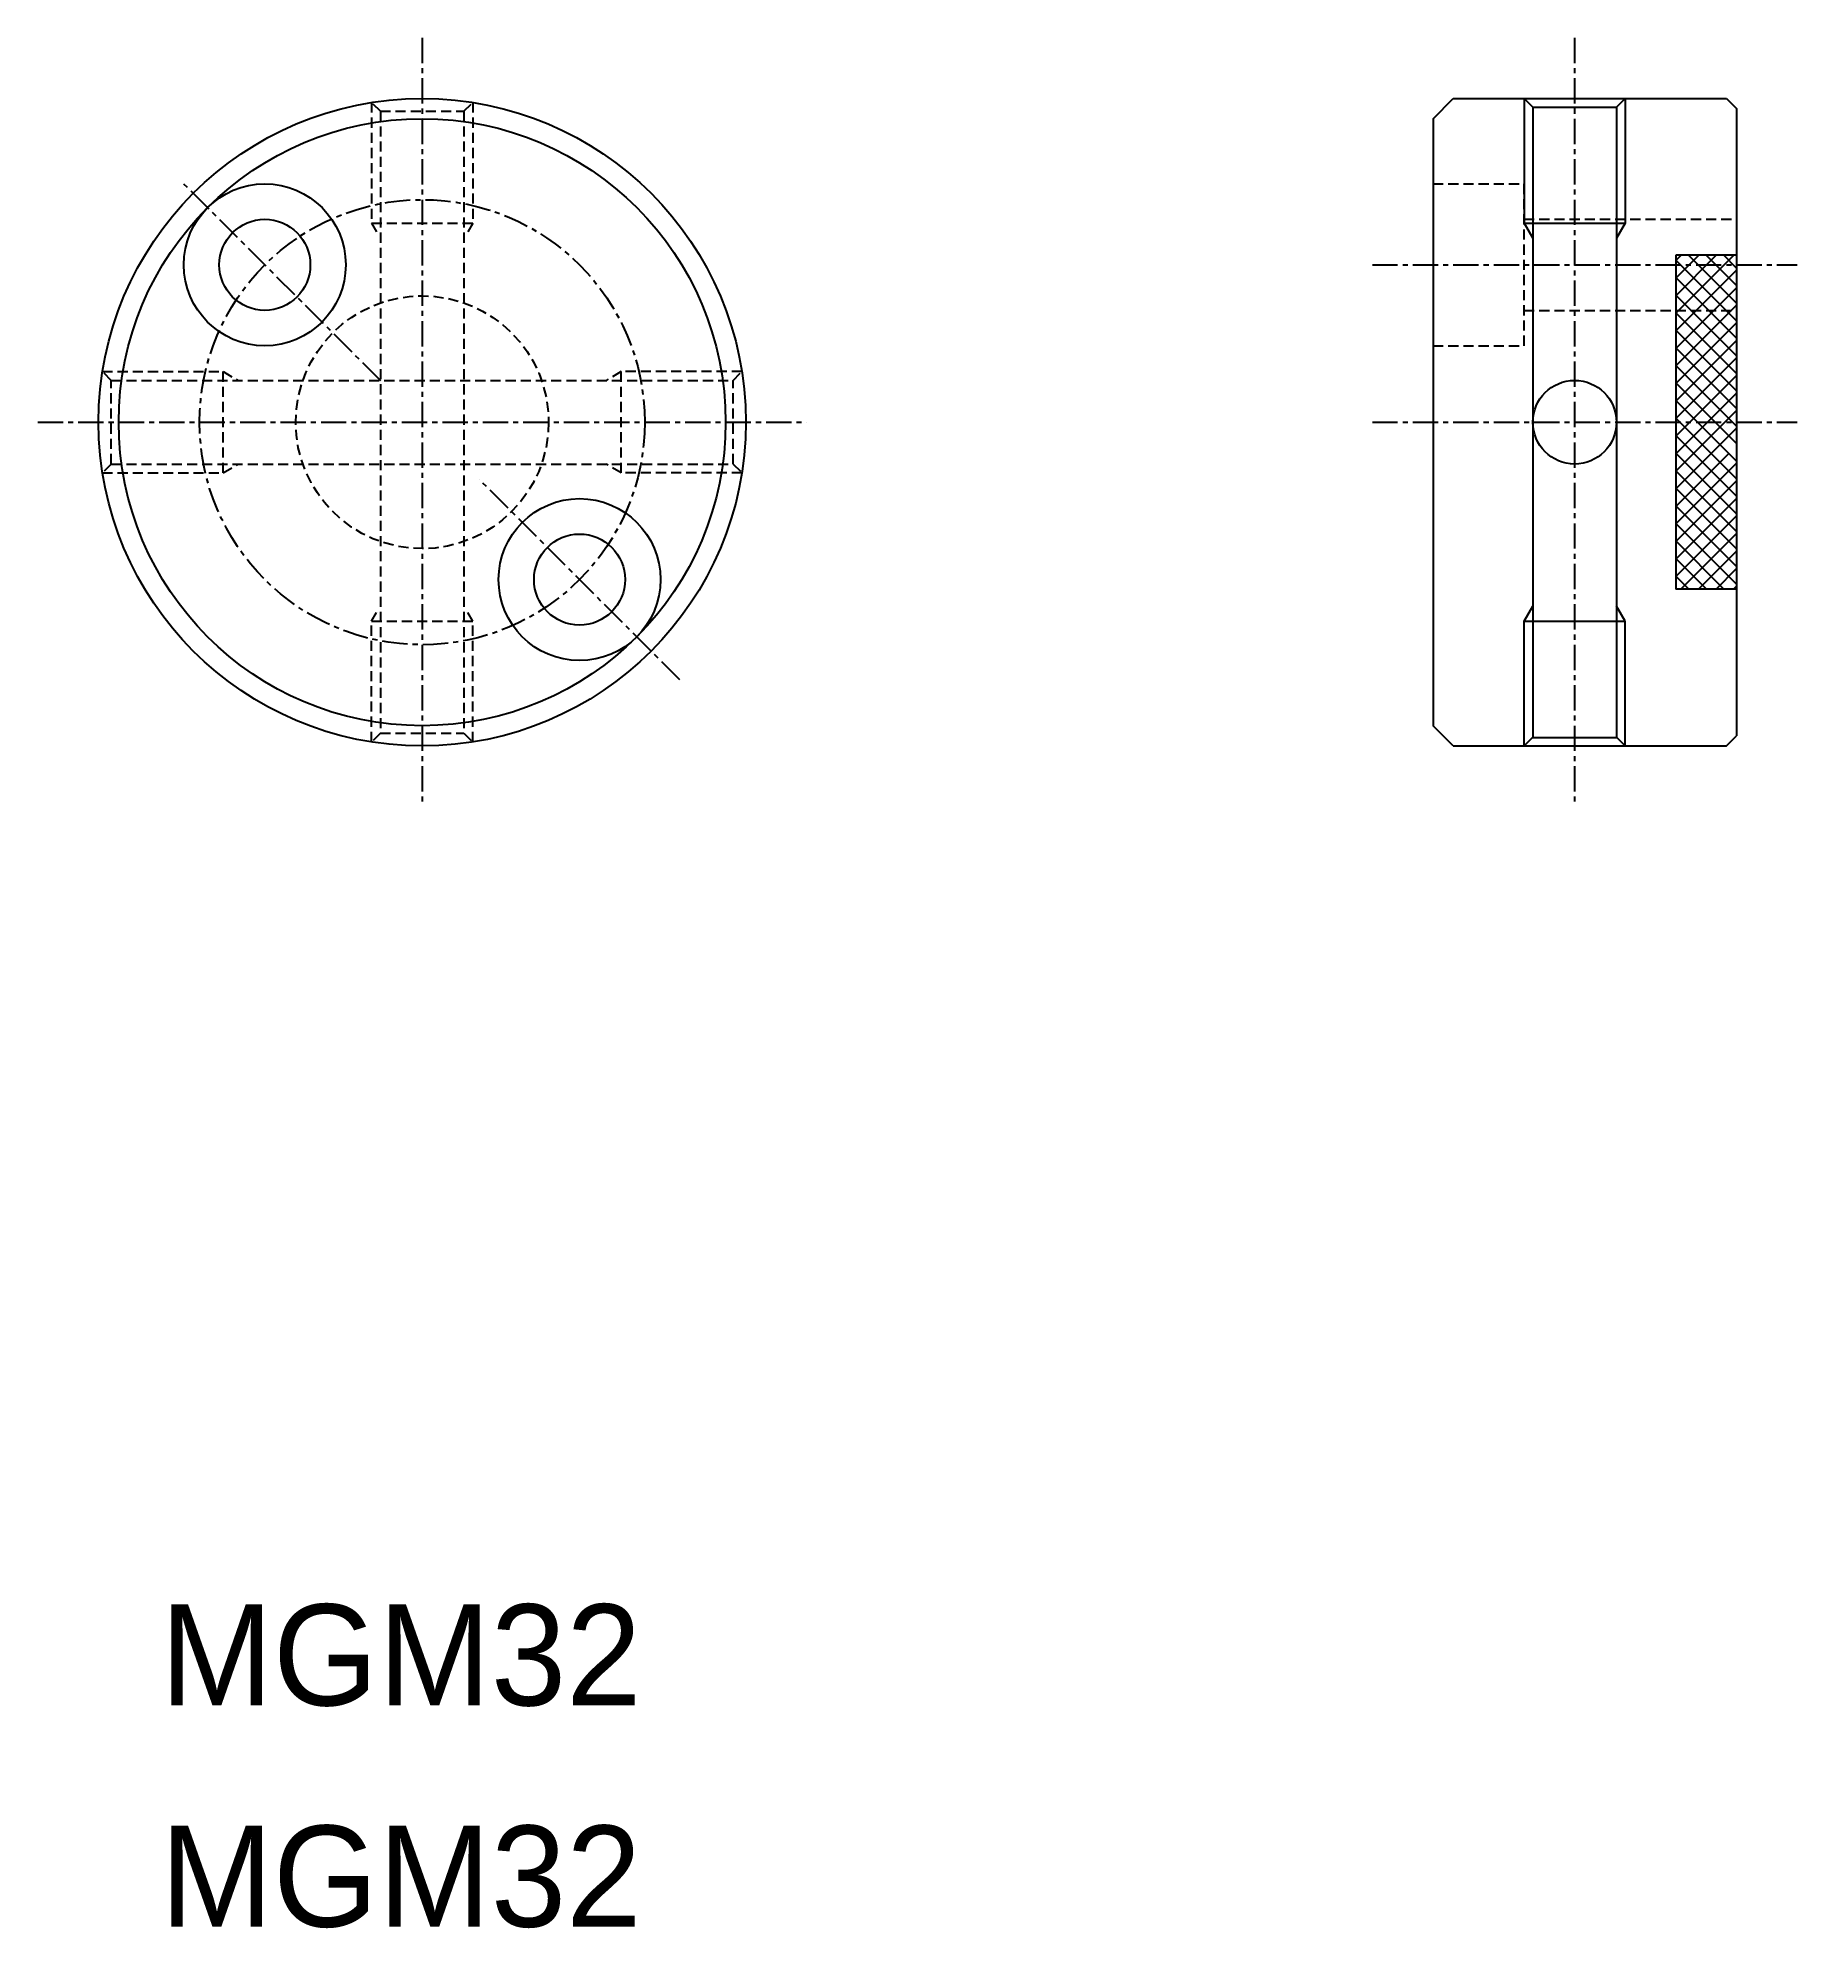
# Model space of a CAD drawing. Extents: x -70.2 to 16.7, y 169.2 to 262.6.
import ezdxf

# ---------------------------------------------------------------- set-up
doc = ezdxf.new("R2010")
doc.units = 0
doc.linetypes.add('CENTER', pattern=[2, 1.25, -0.25, 0.25, -0.25])
doc.linetypes.add('DASHED', pattern=[0.75, 0.5, -0.25])
doc.layers.get('0').update_dxf_attribs({"linetype": 'CONTINUOUS'})
doc.layers.add('CENTER', color=1, linetype='CENTER')

msp = doc.modelspace()

# ---------------------------------------------------------------- linework, layer by layer
at = {"color": 3, "linetype": 'DASHED'}
for p, q in [((-53.736, 259.434), (-53.736, 253.469)), ((-53.303, 259.004), (-53.734, 259.434)), ((-53.303, 259.004), (-53.303, 228.257)), ((-53.303, 259.004), (-49.169, 259.004)), ((-49.169, 259.004), (-48.739, 259.434)), ((-49.169, 259.004), (-49.169, 228.257)), ((-48.736, 259.434), (-48.736, 253.469)), ((-1.267, 255.409), (3.233, 255.409)), ((3.233, 247.409), (3.233, 255.409)), ((-53.736, 253.469), (-48.736, 253.469)), ((-53.736, 253.469), (-53.43, 252.938)), ((-48.736, 253.469), (-49.043, 252.938)), ((3.233, 253.659), (13.733, 253.659)), ((3.233, 249.159), (13.733, 249.159)), ((-1.267, 247.409), (3.233, 247.409)), ((-67.04, 246.13), (-61.075, 246.13)), ((-66.61, 245.697), (-67.04, 246.128)), ((-61.075, 241.13), (-61.075, 246.13)), ((-61.075, 246.13), (-60.325, 245.697)), ((-41.398, 246.13), (-42.148, 245.697)), ((-41.398, 241.13), (-41.398, 246.13)), ((-41.398, 241.13), (-41.398, 246.13)), ((-35.433, 246.13), (-41.398, 246.13)), ((-35.863, 245.697), (-35.432, 246.128)), ((-66.61, 245.697), (-35.863, 245.697)), ((-66.61, 241.563), (-66.61, 245.697)), ((-35.863, 241.563), (-35.863, 245.697)), ((-66.61, 241.563), (-67.04, 241.133)), ((-67.04, 241.13), (-61.075, 241.13)), ((-66.61, 241.563), (-35.863, 241.563)), ((-61.075, 241.13), (-60.325, 241.563)), ((-41.398, 241.13), (-42.148, 241.563)), ((-35.433, 241.13), (-41.398, 241.13)), ((-35.863, 241.563), (-35.432, 241.133)), ((-53.736, 233.792), (-53.43, 234.323)), ((-53.736, 233.792), (-48.736, 233.792)), ((-53.736, 233.792), (-48.736, 233.792)), ((-53.736, 227.827), (-53.736, 233.792)), ((-48.736, 233.792), (-49.043, 234.323)), ((-48.736, 227.827), (-48.736, 233.792)), ((3.233, 233.792), (8.233, 233.792)), ((-53.303, 228.257), (-53.734, 227.827)), ((-53.303, 228.257), (-49.169, 228.257)), ((-49.169, 228.257), (-48.739, 227.827))]:
    msp.add_line(p, q, dxfattribs=at)
at = {"color": 7, "linetype": 'CONTINUOUS'}
for p, q in [((-1.267, 258.63), (-0.267, 259.63)), ((-0.267, 259.63), (13.233, 259.63)), ((3.666, 259.197), (3.233, 259.63)), ((3.666, 259.197), (3.666, 228.063)), ((3.666, 259.197), (7.8, 259.197)), ((7.8, 259.197), (8.233, 259.63)), ((7.8, 259.197), (7.8, 228.063)), ((13.233, 259.63), (13.733, 259.13)), ((13.733, 259.13), (13.733, 228.13)), ((-1.267, 258.63), (-1.267, 228.63)), ((3.233, 253.469), (8.233, 253.469)), ((10.733, 251.88), (10.733, 235.38)), ((13.733, 251.88), (10.733, 251.88)), ((13.733, 235.38), (10.733, 235.38)), ((3.233, 233.792), (8.233, 233.792)), ((-0.267, 227.63), (-1.267, 228.63)), ((3.666, 228.063), (3.233, 227.63)), ((3.666, 228.047), (7.8, 228.047)), ((7.8, 228.063), (8.233, 227.63)), ((13.233, 227.63), (13.733, 228.13)), ((-0.267, 227.63), (13.233, 227.63))]:
    msp.add_line(p, q, dxfattribs=at)
at = {"color": 3, "linetype": 'CONTINUOUS'}
for p, q in [((3.233, 259.63), (3.233, 253.469)), ((8.233, 259.63), (8.233, 253.469)), ((3.233, 253.469), (3.666, 252.719)), ((8.233, 253.469), (7.8, 252.719)), ((10.733, 249.881), (12.733, 251.88)), ((10.733, 249.013), (13.601, 251.88)), ((10.733, 251.616), (10.997, 251.88)), ((10.733, 250.748), (11.865, 251.88)), ((13.733, 248.645), (10.733, 251.645)), ((13.733, 249.513), (11.366, 251.88)), ((13.733, 250.381), (12.233, 251.88)), ((13.733, 251.248), (13.101, 251.88)), ((10.733, 248.145), (13.733, 251.145)), ((13.733, 247.777), (10.733, 250.777)), ((10.733, 247.277), (13.733, 250.277)), ((13.733, 246.909), (10.733, 249.909)), ((10.733, 246.409), (13.733, 249.409)), ((13.733, 246.042), (10.733, 249.042)), ((10.733, 245.542), (13.733, 248.542)), ((13.733, 245.174), (10.733, 248.174)), ((10.733, 244.674), (13.733, 247.674)), ((13.733, 244.306), (10.733, 247.306)), ((10.733, 243.806), (13.733, 246.806)), ((13.733, 243.438), (10.733, 246.438)), ((10.733, 242.938), (13.733, 245.938)), ((13.733, 242.57), (10.733, 245.57)), ((10.733, 242.07), (13.733, 245.07)), ((13.733, 241.703), (10.733, 244.703)), ((10.733, 241.203), (13.733, 244.203)), ((13.733, 240.835), (10.733, 243.835)), ((10.733, 240.335), (13.733, 243.335)), ((13.733, 239.967), (10.733, 242.967)), ((13.733, 239.099), (10.733, 242.099)), ((10.733, 239.467), (13.336, 242.07)), ((10.733, 238.599), (13.733, 241.599)), ((13.733, 238.231), (10.733, 241.231)), ((10.733, 237.731), (13.733, 240.731)), ((13.716, 237.38), (10.733, 240.364)), ((10.733, 236.864), (13.733, 239.864)), ((13.733, 236.496), (10.733, 239.496)), ((10.733, 235.996), (13.733, 238.996)), ((13.733, 235.628), (10.733, 238.628)), ((13.113, 235.38), (10.733, 237.76)), ((10.986, 235.38), (13.733, 238.128)), ((12.245, 235.38), (10.733, 236.893)), ((11.853, 235.38), (13.733, 237.26)), ((11.377, 235.38), (10.733, 236.025)), ((12.721, 235.38), (13.733, 236.393)), ((13.589, 235.38), (13.733, 235.525)), ((3.233, 233.792), (3.666, 234.542)), ((8.233, 233.792), (7.8, 234.542)), ((3.233, 227.63), (3.233, 233.792)), ((8.233, 227.63), (8.233, 233.792))]:
    msp.add_line(p, q, dxfattribs=at)
at = {"color": 7, "linetype": 'CONTINUOUS'}
for centre, radius in [((-51.236, 243.63), 16), ((-51.236, 243.63), 15), ((-59.015, 251.409), 4), ((-59.015, 251.409), 2.25), ((5.733, 243.63), 2.067), ((-43.458, 235.852), 4), ((-43.458, 235.852), 2.25)]:
    msp.add_circle(centre, radius, dxfattribs=at)
at = {"color": 3, "linetype": 'DASHED'}
msp.add_circle((-51.236, 243.63), 6.25, dxfattribs=at)
at = {"layer": 'CENTER', "color": 1, "linetype": 'CENTER'}
for p, q in [((-51.236, 262.63), (-51.236, 224.63)), ((5.733, 262.63), (5.733, 224.63)), ((-53.287, 245.681), (-63.186, 255.58)), ((-4.267, 251.409), (16.733, 251.409)), ((-70.236, 243.63), (-32.236, 243.63)), ((-4.267, 243.63), (16.733, 243.63)), ((-38.508, 230.903), (-48.408, 240.802))]:
    msp.add_line(p, q, dxfattribs=at)
msp.add_circle((-51.236, 243.63), 11, dxfattribs=at)

# ---------------------------------------------------------------- texts
at = {"color": 7, "linetype": 'CONTINUOUS'}
for p in [(-64.178, 180.202), (-64.178, 169.263)]:
    msp.add_text('MGM32', height=5, dxfattribs=at).set_placement(p)

doc.saveas('drawing.dxf')
